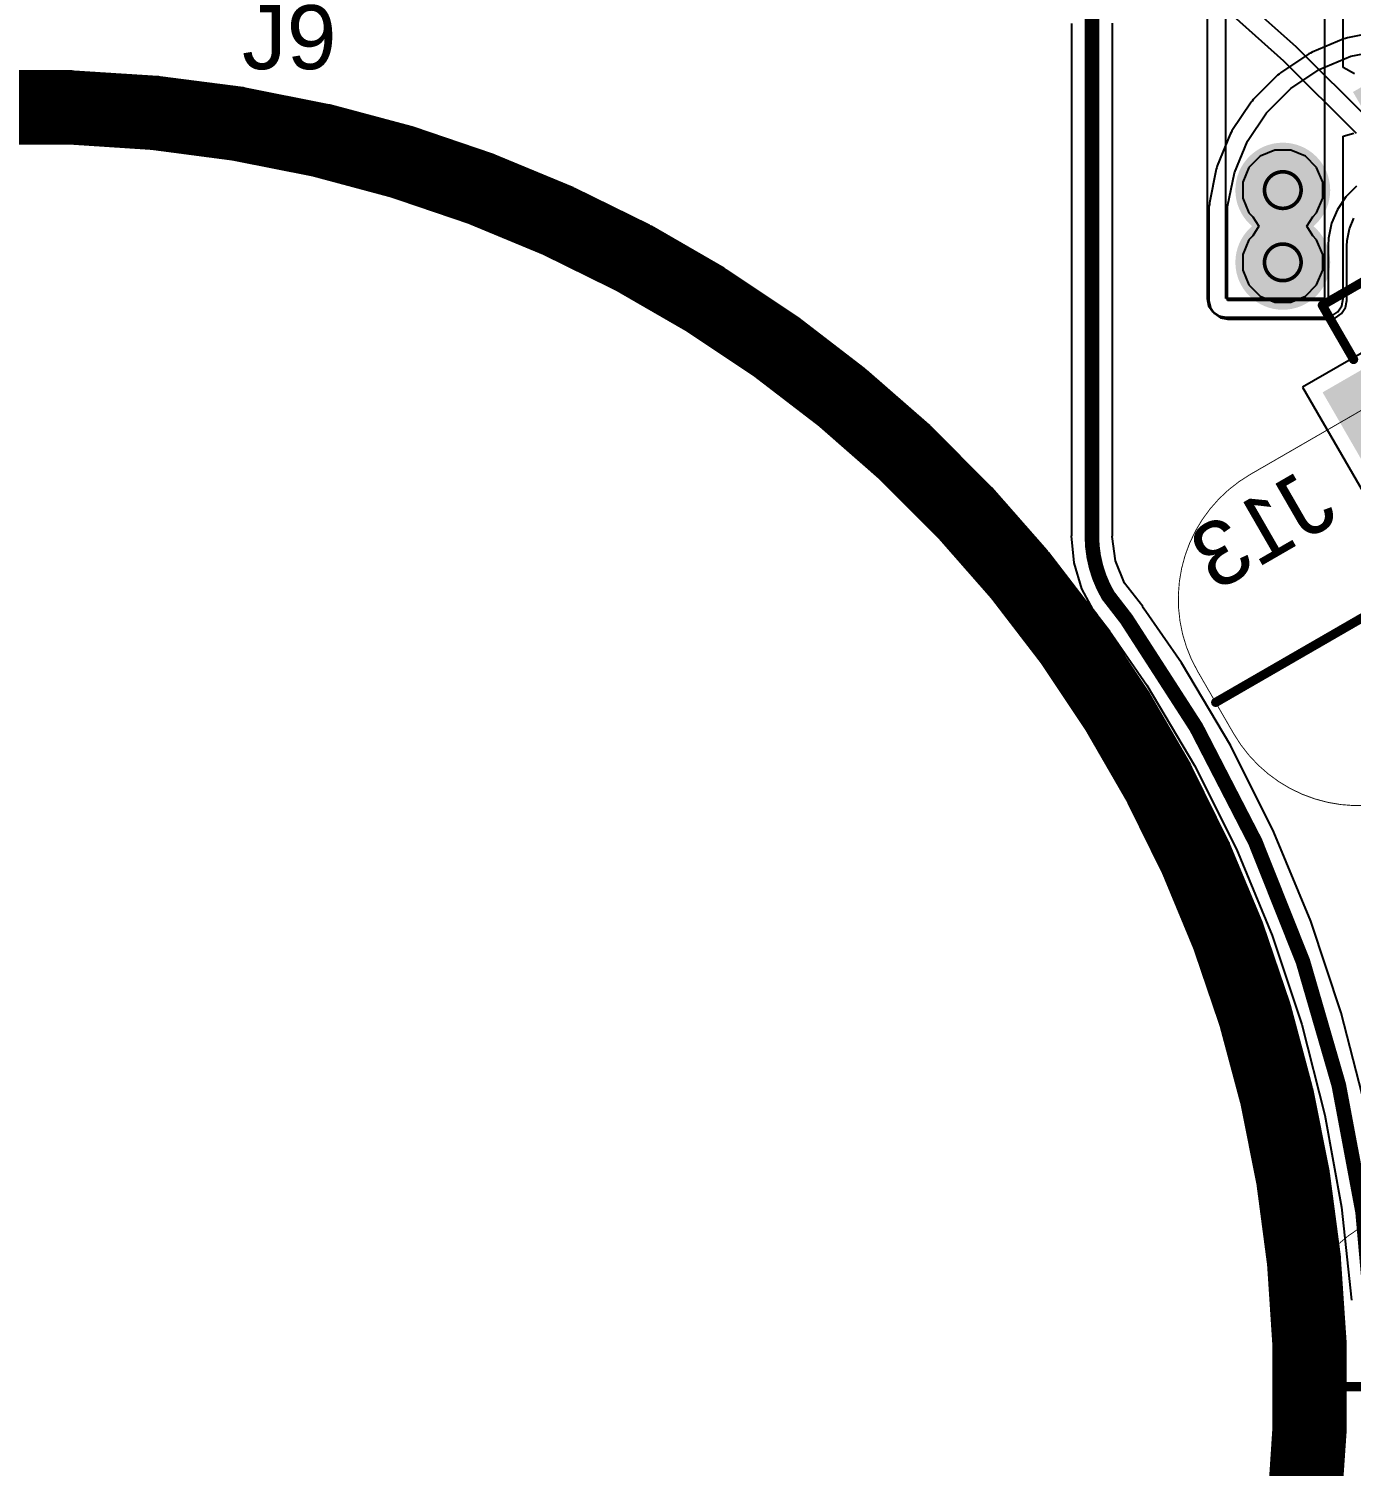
# Model space of a CAD drawing. Header units: inches. Extents: x -30 to 282, y -86 to 78.
# Drawn here: x 10.09 to 28.44, y -46.35 to -26.4 of the extents above; entities that cross this region are included whole.
import ezdxf

# ---------------------------------------------------------------- set-up
doc = ezdxf.new("R2010")
doc.units = ezdxf.units.IN
for name, color, linetype in [('Board Outline', 216, 'Continuous'), ('Bottom Layer', 5, 'Continuous'), ('Bottom Overlay', 54, 'Continuous'), ('Bottom Paste', 16, 'Continuous'), ('Bottom Solder', 6, 'Continuous'), ('Dimensions', 6, 'Continuous'), ('Drill Drawing', 1, 'Continuous'), ('GND 01', 76, 'Continuous'), ('GND 02', 16, 'Continuous'), ('Multi-Layer', 9, 'Continuous'), ('PWR', 156, 'Continuous'), ('SIG 01', 90, 'Continuous'), ('Top Layer', 1, 'Continuous'), ('Top Overlay', 2, 'Continuous'), ('Via Holes', 16, 'Continuous')]:
    doc.layers.add(name, color=color, linetype=linetype)
doc.styles.add('Arial', font='', dxfattribs={"height": 0.2})
doc.styles.get('Arial').set_extended_font_data('Arial')

# ---------------------------------------------------------------- blocks, each defined once
blk = doc.blocks.new('B6B_ZR_SM4_TF_LF__SN__B_30')
at = {"layer": 'Bottom Layer'}
for points in [[(-4.1, 3.275), (-3.4, 3.275), (-3.4, -0.725), (-4.1, -0.725)], [(-2.6, 3.275), (-1.9, 3.275), (-1.9, -0.725), (-2.6, -0.725)], [(-1.1, 3.275), (-0.4, 3.275), (-0.4, -0.725), (-1.1, -0.725)], [(0.4, 3.275), (1.1, 3.275), (1.1, -0.725), (0.4, -0.725)], [(1.9, 3.275), (2.6, 3.275), (2.6, -0.725), (1.9, -0.725)], [(3.4, 3.275), (4.1, 3.275), (4.1, -0.725), (3.4, -0.725)], [(-6.55, -0.125), (-5.05, -0.125), (-5.05, -2.425), (-6.55, -2.425)], [(5.05, -0.125), (6.55, -0.125), (6.55, -2.425), (5.05, -2.425)]]:
    blk.add_hatch(color=5, dxfattribs=at).paths.add_polyline_path(points)
at = {"layer": 'Bottom Overlay'}
blk.add_hatch(color=54, dxfattribs=at).paths.add_polyline_path([(-4.594, 1.71), (-4.594, 1.417), (-4.403, 1.417), (-4.403, 1.71)])
at = {"layer": 'Bottom Paste'}
for points in [[(-4.1, 3.275), (-3.4, 3.275), (-3.4, -0.725), (-4.1, -0.725)], [(-2.6, 3.275), (-1.9, 3.275), (-1.9, -0.725), (-2.6, -0.725)], [(-1.1, 3.275), (-0.4, 3.275), (-0.4, -0.725), (-1.1, -0.725)], [(0.4, 3.275), (1.1, 3.275), (1.1, -0.725), (0.4, -0.725)], [(1.9, 3.275), (2.6, 3.275), (2.6, -0.725), (1.9, -0.725)], [(3.4, 3.275), (4.1, 3.275), (4.1, -0.725), (3.4, -0.725)], [(-6.55, -0.125), (-5.05, -0.125), (-5.05, -2.425), (-6.55, -2.425)], [(5.05, -0.125), (6.55, -0.125), (6.55, -2.425), (5.05, -2.425)]]:
    blk.add_hatch(color=16, dxfattribs=at).paths.add_polyline_path(points)
at = {"layer": 'Bottom Solder'}
for points in [[(-4.151, 3.326), (-3.349, 3.326), (-3.349, -0.776), (-4.151, -0.776)], [(-2.651, 3.326), (-1.849, 3.326), (-1.849, -0.776), (-2.651, -0.776)], [(-1.151, 3.326), (-0.349, 3.326), (-0.349, -0.776), (-1.151, -0.776)], [(0.349, 3.326), (1.151, 3.326), (1.151, -0.776), (0.349, -0.776)], [(1.849, 3.326), (2.651, 3.326), (2.651, -0.776), (1.849, -0.776)], [(3.349, 3.326), (4.151, 3.326), (4.151, -0.776), (3.349, -0.776)], [(-6.601, -0.074), (-4.999, -0.074), (-4.999, -2.476), (-6.601, -2.476)], [(4.999, -0.074), (6.601, -0.074), (6.601, -2.476), (4.999, -2.476)]]:
    blk.add_hatch(color=6, dxfattribs=at).paths.add_polyline_path(points)
at = {"layer": 'Bottom Overlay', "const_width": 0.127}
for points in [[(-4.606, 1.849), (-4.606, 1.29)], [(-4.606, 1.849), (-4.327, 1.57)], [(-4.606, 1.29), (-4.327, 1.57)], [(-6, 0.975), (-6, 0.106)], [(-6, 0.975), (-4.331, 0.975)], [(-3.169, 0.975), (-2.831, 0.975)], [(-1.669, 0.975), (-1.331, 0.975)], [(-0.169, 0.975), (0.169, 0.975)], [(1.331, 0.975), (1.669, 0.975)], [(2.831, 0.975), (3.169, 0.975)], [(4.331, 0.975), (6, 0.975)], [(6, 0.975), (6, 0.106)], [(-6, -2.656), (-6, -2.725)], [(6, -2.656), (6, -2.725)], [(-6, -2.725), (6, -2.725)]]:
    blk.add_lwpolyline(points, dxfattribs=at)
at = {"layer": 'Bottom Overlay', "const_width": 0.0635}
for points in [[(-4.638, 1.849, 1), (-4.575, 1.849, 1)], [(-4.638, 1.849, 1), (-4.575, 1.849, 1)], [(-4.359, 1.57, 1), (-4.295, 1.57, 1)], [(-4.359, 1.57, 1), (-4.295, 1.57, 1)], [(-4.638, 1.29, 1), (-4.575, 1.29, 1)], [(-4.638, 1.29, 1), (-4.575, 1.29, 1)], [(-6.032, 0.975, 1), (-5.968, 0.975, 1)], [(-6.032, 0.975, 1), (-5.968, 0.975, 1)], [(-4.363, 0.975, 1), (-4.299, 0.975, 1)], [(-3.201, 0.975, 1), (-3.137, 0.975, 1)], [(-2.863, 0.975, 1), (-2.799, 0.975, 1)], [(-1.701, 0.975, 1), (-1.637, 0.975, 1)], [(-1.363, 0.975, 1), (-1.299, 0.975, 1)], [(-0.201, 0.975, 1), (-0.137, 0.975, 1)], [(0.137, 0.975, 1), (0.201, 0.975, 1)], [(1.299, 0.975, 1), (1.363, 0.975, 1)], [(1.637, 0.975, 1), (1.701, 0.975, 1)], [(2.799, 0.975, 1), (2.863, 0.975, 1)], [(3.137, 0.975, 1), (3.201, 0.975, 1)], [(4.299, 0.975, 1), (4.363, 0.975, 1)], [(5.968, 0.975, 1), (6.032, 0.975, 1)], [(5.968, 0.975, 1), (6.032, 0.975, 1)], [(-6.032, 0.106, 1), (-5.968, 0.106, 1)], [(5.968, 0.106, 1), (6.032, 0.106, 1)], [(-6.032, -2.656, 1), (-5.968, -2.656, 1)], [(5.968, -2.656, 1), (6.032, -2.656, 1)], [(-6.032, -2.725, 1), (-5.968, -2.725, 1)], [(-6.032, -2.725, 1), (-5.968, -2.725, 1)], [(5.968, -2.725, 1), (6.032, -2.725, 1)], [(5.968, -2.725, 1), (6.032, -2.725, 1)]]:
    blk.add_lwpolyline(points, format="xyb", close=True, dxfattribs=at)

msp = doc.modelspace()

# ---------------------------------------------------------------- hatches: boundary and pattern name
at = {"layer": 'Bottom Layer'}
h = msp.add_hatch(color=5, dxfattribs=at)
edge = h.paths.add_edge_path()
edge.add_arc((27.487, -28.639), 0.3, 0, 360)
h = msp.add_hatch(color=5, dxfattribs=at)
edge = h.paths.add_edge_path()
edge.add_arc((27.487, -29.642), 0.3, 0, 360)
at = {"layer": 'GND 01'}
h = msp.add_hatch(color=76, dxfattribs=at)
edge = h.paths.add_edge_path()
edge.add_arc((27.487, -28.639), 0.658, 0, 360)
h = msp.add_hatch(color=76, dxfattribs=at)
edge = h.paths.add_edge_path()
edge.add_arc((27.487, -29.642), 0.658, 0, 360)
at = {"layer": 'GND 02'}
h = msp.add_hatch(color=16, dxfattribs=at)
edge = h.paths.add_edge_path()
edge.add_arc((27.487, -28.639), 0.658, 0, 360)
h = msp.add_hatch(color=16, dxfattribs=at)
edge = h.paths.add_edge_path()
edge.add_arc((27.487, -29.642), 0.658, 0, 360)
at = {"layer": 'PWR'}
h = msp.add_hatch(color=156, dxfattribs=at)
edge = h.paths.add_edge_path()
edge.add_arc((27.487, -28.639), 0.3, 0, 360)
h = msp.add_hatch(color=156, dxfattribs=at)
edge = h.paths.add_edge_path()
edge.add_arc((27.487, -29.642), 0.3, 0, 360)
at = {"layer": 'SIG 01'}
h = msp.add_hatch(color=90, dxfattribs=at)
edge = h.paths.add_edge_path()
edge.add_arc((27.487, -28.639), 0.3, 0, 360)
h = msp.add_hatch(color=90, dxfattribs=at)
edge = h.paths.add_edge_path()
edge.add_arc((27.487, -29.642), 0.3, 0, 360)
at = {"layer": 'Top Layer'}
h = msp.add_hatch(color=1, dxfattribs=at)
edge = h.paths.add_edge_path()
edge.add_arc((27.487, -28.639), 0.3, 0, 360)
h = msp.add_hatch(color=1, dxfattribs=at)
edge = h.paths.add_edge_path()
edge.add_arc((27.487, -29.642), 0.3, 0, 360)
at = {"layer": 'Via Holes'}
h = msp.add_hatch(color=7, dxfattribs=at)
edge = h.paths.add_edge_path()
edge.add_arc((27.487, -28.639), 0.15, 0, 360)
h = msp.add_hatch(color=7, dxfattribs=at)
edge = h.paths.add_edge_path()
edge.add_arc((27.487, -29.642), 0.15, 0, 360)

# ---------------------------------------------------------------- linework, layer by layer
at = {"layer": 'Board Outline', "const_width": 0.254}
msp.add_lwpolyline([(37.495, -16.446, -2.502525), (-17.293, -16.446)], format="xyb", dxfattribs=at)
at = {"layer": 'Board Outline'}
for points, const_width in [([(27.86, -45.25, 1), (-7.659, -45.25, 1)], 0.254), ([(27.797, -45.25, 1), (27.924, -45.25, 1)], 0.127)]:
    msp.add_lwpolyline(points, format="xyb", close=True, dxfattribs=dict(at, const_width=const_width))
at = {"layer": 'Bottom Layer'}
for p, q in [((26.438, -23.686), (26.438, -30.146)), ((26.697, -30.146), (26.697, -23.686)), ((28.068, -25.011), (28.068, -30.146)), ((28.327, -26.939), (28.327, -25.164)), ((28.48, -27.027), (28.327, -26.939)), ((10.682, -27.241), (9.52, -27.241)), ((10.69, -27.243), (10.682, -27.241)), ((10.699, -27.242), (10.69, -27.243)), ((11.859, -27.318), (10.699, -27.242)), ((11.867, -27.32), (11.859, -27.318)), ((11.875, -27.319), (11.867, -27.32)), ((13.028, -27.471), (11.875, -27.319)), ((13.036, -27.474), (13.028, -27.471)), ((13.044, -27.474), (13.036, -27.474)), ((14.184, -27.7), (13.044, -27.474)), ((14.192, -27.704), (14.184, -27.7)), ((14.201, -27.704), (14.192, -27.704)), ((15.323, -28.005), (14.201, -27.704)), ((28.327, -27.89), (28.475, -27.85)), ((28.327, -30.146), (28.327, -27.89)), ((15.331, -28.009), (15.323, -28.005)), ((15.339, -28.01), (15.331, -28.009)), ((16.44, -28.384), (15.339, -28.01)), ((16.447, -28.388), (16.44, -28.384)), ((16.456, -28.39), (16.447, -28.388)), ((17.529, -28.834), (16.456, -28.39)), ((17.537, -28.839), (17.529, -28.834)), ((17.545, -28.841), (17.537, -28.839)), ((18.587, -29.355), (17.545, -28.841)), ((18.594, -29.36), (18.587, -29.355)), ((18.602, -29.363), (18.594, -29.36)), ((19.609, -29.944), (18.602, -29.363)), ((19.615, -29.95), (19.609, -29.944)), ((19.623, -29.953), (19.615, -29.95)), ((20.589, -30.599), (19.623, -29.953)), ((26.438, -30.146), (26.458, -30.245)), ((26.458, -30.245), (26.514, -30.329)), ((28.068, -30.146), (26.697, -30.146)), ((28.252, -30.329), (28.308, -30.245)), ((28.308, -30.245), (28.327, -30.146)), ((26.514, -30.329), (26.598, -30.385)), ((26.598, -30.385), (26.697, -30.405)), ((26.697, -30.405), (28.068, -30.405)), ((29.501, -30.369), (27.762, -31.373)), ((28.068, -30.405), (28.168, -30.385)), ((28.168, -30.385), (28.252, -30.329)), ((20.595, -30.605), (20.589, -30.599)), ((20.603, -30.609), (20.595, -30.605)), ((21.525, -31.316), (20.603, -30.609)), ((21.531, -31.323), (21.525, -31.316)), ((21.538, -31.327), (21.531, -31.323)), ((22.412, -32.093), (21.538, -31.327)), ((27.762, -31.373), (29.166, -33.805)), ((22.417, -32.1), (22.412, -32.093)), ((22.424, -32.105), (22.417, -32.1)), ((23.246, -32.927), (22.424, -32.105)), ((23.251, -32.934), (23.246, -32.927)), ((23.258, -32.939), (23.251, -32.934)), ((24.024, -33.813), (23.258, -32.939)), ((24.028, -33.82), (24.024, -33.813)), ((24.035, -33.826), (24.028, -33.82)), ((24.742, -34.748), (24.035, -33.826)), ((24.746, -34.756), (24.742, -34.748)), ((24.752, -34.762), (24.746, -34.756)), ((25.398, -35.728), (24.752, -34.762)), ((25.401, -35.736), (25.398, -35.728)), ((25.407, -35.742), (25.401, -35.736)), ((25.988, -36.749), (25.407, -35.742)), ((25.99, -36.757), (25.988, -36.749)), ((25.996, -36.764), (25.99, -36.757)), ((26.51, -37.806), (25.996, -36.764)), ((26.512, -37.814), (26.51, -37.806)), ((26.517, -37.821), (26.512, -37.814)), ((26.961, -38.895), (26.517, -37.821)), ((26.963, -38.904), (26.961, -38.895)), ((26.967, -38.911), (26.963, -38.904)), ((27.341, -40.011), (26.967, -38.911)), ((27.342, -40.02), (27.341, -40.011)), ((27.346, -40.028), (27.342, -40.02)), ((27.647, -41.15), (27.346, -40.028)), ((27.647, -41.159), (27.647, -41.15)), ((27.65, -41.167), (27.647, -41.159)), ((27.877, -42.307), (27.65, -41.167)), ((27.877, -42.315), (27.877, -42.307)), ((27.88, -42.323), (27.877, -42.315)), ((28.032, -43.475), (27.88, -42.323)), ((28.031, -43.484), (28.032, -43.475)), ((28.033, -43.492), (28.031, -43.484)), ((28.109, -44.652), (28.033, -43.492)), ((28.108, -44.661), (28.109, -44.652)), ((28.11, -44.669), (28.108, -44.661)), ((28.11, -45.831), (28.11, -44.669)), ((28.033, -47.008), (28.109, -45.848)), ((28.108, -45.839), (28.11, -45.831)), ((28.109, -45.848), (28.108, -45.839))]:
    msp.add_line(p, q, dxfattribs=at)
at = {"layer": 'Dimensions'}
for points, const_width in [([(27.037, -32.585), (40.894, -24.585)], 0.0127), ([(26.555, -35.75), (43.876, -25.75)], 0.127), ([(26.305, -35.317), (26.805, -36.183)], 0.0127), ([(27.601, -45.75), (27.601, -44.75)], 0.0127), ([(27.601, -45.248), (47.601, -45.248)], 0.127)]:
    msp.add_lwpolyline(points, dxfattribs=dict(at, const_width=const_width))
at = {"layer": 'Dimensions', "const_width": 0.0127}
for points in [[(26.305, -35.317, -0.414214), (27.037, -32.585)], [(29.537, -36.915, -0.414214), (26.805, -36.183)], [(27.601, -44.75, -0.414214), (29.601, -42.75)], [(29.601, -47.75, -0.414214), (27.601, -45.75)]]:
    msp.add_lwpolyline(points, format="xyb", dxfattribs=at)
at = {"layer": 'Dimensions'}
for points, const_width in [([(27.034, -32.585, 1), (27.041, -32.585, 1)], 0.00635), ([(27.034, -32.585, 1), (27.041, -32.585, 1)], 0.00635), ([(26.302, -35.317, 1), (26.309, -35.317, 1)], 0.00635), ([(26.302, -35.317, 1), (26.309, -35.317, 1)], 0.00635), ([(26.524, -35.75, 1), (26.587, -35.75, 1)], 0.0635), ([(26.802, -36.183, 1), (26.809, -36.183, 1)], 0.00635), ([(26.802, -36.183, 1), (26.809, -36.183, 1)], 0.00635), ([(27.598, -44.75, 1), (27.604, -44.75, 1)], 0.00635), ([(27.598, -44.75, 1), (27.604, -44.75, 1)], 0.00635), ([(27.569, -45.248, 1), (27.633, -45.248, 1)], 0.0635), ([(27.598, -45.75, 1), (27.604, -45.75, 1)], 0.00635), ([(27.598, -45.75, 1), (27.604, -45.75, 1)], 0.00635)]:
    msp.add_lwpolyline(points, format="xyb", close=True, dxfattribs=dict(at, const_width=const_width))
at = {"layer": 'Drill Drawing'}
for points, const_width in [([(27.741, -28.639, 1), (27.233, -28.639, 1)], 0.0508), ([(27.221, -28.639, 1), (27.246, -28.639, 1)], 0.0254), ([(27.729, -28.639, 1), (27.754, -28.639, 1)], 0.0254), ([(27.741, -29.642, 1), (27.233, -29.642, 1)], 0.0508), ([(27.221, -29.642, 1), (27.246, -29.642, 1)], 0.0254), ([(27.729, -29.642, 1), (27.754, -29.642, 1)], 0.0254)]:
    msp.add_lwpolyline(points, format="xyb", close=True, dxfattribs=dict(at, const_width=const_width))
at = {"layer": 'GND 01'}
for p, q in [((10.682, -26.99), (9.52, -26.99)), ((10.699, -26.991), (10.682, -26.99)), ((10.715, -26.991), (10.699, -26.991)), ((11.875, -27.067), (10.715, -26.991)), ((11.892, -27.069), (11.875, -27.067)), ((11.908, -27.07), (11.892, -27.069)), ((13.06, -27.222), (11.908, -27.07)), ((13.077, -27.225), (13.06, -27.222)), ((13.093, -27.227), (13.077, -27.225)), ((14.233, -27.454), (13.093, -27.227)), ((14.249, -27.459), (14.233, -27.454)), ((14.266, -27.461), (14.249, -27.459)), ((15.388, -27.762), (14.266, -27.461)), ((15.404, -27.768), (15.388, -27.762)), ((15.42, -27.772), (15.404, -27.768)), ((16.521, -28.145), (15.42, -27.772)), ((16.536, -28.152), (16.521, -28.145)), ((16.552, -28.157), (16.536, -28.152)), ((17.626, -28.602), (16.552, -28.157)), ((17.64, -28.61), (17.626, -28.602)), ((17.656, -28.616), (17.64, -28.61)), ((18.698, -29.13), (17.656, -28.616)), ((18.713, -29.139), (18.698, -29.13)), ((18.728, -29.145), (18.713, -29.139)), ((19.734, -29.727), (18.728, -29.145)), ((19.748, -29.736), (19.734, -29.727)), ((19.763, -29.744), (19.748, -29.736)), ((20.729, -30.39), (19.763, -29.744)), ((20.742, -30.4), (20.729, -30.39)), ((20.756, -30.409), (20.742, -30.4)), ((21.678, -31.117), (20.756, -30.409)), ((21.69, -31.128), (21.678, -31.117)), ((21.704, -31.138), (21.69, -31.128)), ((22.578, -31.904), (21.704, -31.138)), ((22.589, -31.916), (22.578, -31.904)), ((22.602, -31.927), (22.589, -31.916)), ((23.424, -32.749), (22.602, -31.927)), ((23.435, -32.762), (23.424, -32.749)), ((23.447, -32.773), (23.435, -32.762)), ((24.213, -33.647), (23.447, -32.773)), ((24.223, -33.661), (24.213, -33.647)), ((24.234, -33.673), (24.223, -33.661)), ((24.942, -34.595), (24.234, -33.673)), ((24.95, -34.609), (24.942, -34.595)), ((24.961, -34.622), (24.95, -34.609)), ((25.607, -35.588), (24.961, -34.622)), ((25.615, -35.603), (25.607, -35.588)), ((25.624, -35.617), (25.615, -35.603)), ((26.205, -36.623), (25.624, -35.617)), ((26.212, -36.638), (26.205, -36.623)), ((26.221, -36.652), (26.212, -36.638)), ((26.735, -37.695), (26.221, -36.652)), ((26.741, -37.71), (26.735, -37.695)), ((26.749, -37.725), (26.741, -37.71)), ((27.194, -38.799), (26.749, -37.725)), ((27.199, -38.815), (27.194, -38.799)), ((27.206, -38.83), (27.199, -38.815)), ((27.579, -39.931), (27.206, -38.83)), ((27.583, -39.947), (27.579, -39.931)), ((27.589, -39.963), (27.583, -39.947)), ((27.89, -41.085), (27.589, -39.963)), ((27.892, -41.102), (27.89, -41.085)), ((27.897, -41.118), (27.892, -41.102)), ((28.124, -42.257), (27.897, -41.118)), ((28.125, -42.274), (28.124, -42.257)), ((28.129, -42.29), (28.125, -42.274)), ((28.281, -43.443), (28.129, -42.29)), ((28.282, -43.459), (28.281, -43.443)), ((28.284, -43.476), (28.282, -43.459)), ((28.36, -44.636), (28.284, -43.476)), ((28.36, -44.652), (28.36, -44.636)), ((28.361, -44.669), (28.36, -44.652)), ((28.361, -45.25), (28.361, -44.669)), ((28.361, -45.831), (28.361, -45.25)), ((28.284, -47.024), (28.36, -45.864)), ((28.36, -45.848), (28.361, -45.831)), ((28.36, -45.864), (28.36, -45.848))]:
    msp.add_line(p, q, dxfattribs=at)
at = {"layer": 'GND 01', "const_width": 1.016}
for points in [[(9.52, -27.5), (10.682, -27.5)], [(10.682, -27.5), (11.842, -27.576)], [(11.842, -27.576), (12.994, -27.728)], [(12.994, -27.728), (14.134, -27.954)], [(14.134, -27.954), (15.256, -28.255)], [(15.256, -28.255), (16.357, -28.629)], [(16.357, -28.629), (17.43, -29.074)], [(17.43, -29.074), (18.473, -29.588)], [(18.473, -29.588), (19.479, -30.169)], [(19.479, -30.169), (20.445, -30.814)], [(20.445, -30.814), (21.367, -31.522)], [(21.367, -31.522), (22.241, -32.288)], [(22.241, -32.288), (23.063, -33.11)], [(23.063, -33.11), (23.829, -33.983)], [(23.829, -33.983), (24.537, -34.905)], [(24.537, -34.905), (25.182, -35.872)], [(25.182, -35.872), (25.763, -36.878)], [(25.763, -36.878), (26.277, -37.921)], [(26.277, -37.921), (26.722, -38.994)], [(26.722, -38.994), (27.096, -40.095)], [(27.096, -40.095), (27.396, -41.217)], [(27.396, -41.217), (27.623, -42.357)], [(27.623, -42.357), (27.775, -43.509)], [(27.775, -43.509), (27.851, -44.669)], [(27.851, -45.25), (27.851, -44.669)], [(27.851, -45.831), (27.851, -45.25)], [(27.775, -46.991), (27.851, -45.831)]]:
    msp.add_lwpolyline(points, dxfattribs=at)
at = {"layer": 'GND 01', "const_width": 0.508}
for points in [[(10.428, -27.5, 1), (10.936, -27.5, 1)], [(10.428, -27.5, 1), (10.936, -27.5, 1)], [(11.588, -27.576, 1), (12.096, -27.576, 1)], [(11.588, -27.576, 1), (12.096, -27.576, 1)], [(12.74, -27.728, 1), (13.248, -27.728, 1)], [(12.74, -27.728, 1), (13.248, -27.728, 1)], [(13.88, -27.954, 1), (14.388, -27.954, 1)], [(13.88, -27.954, 1), (14.388, -27.954, 1)], [(15.002, -28.255, 1), (15.51, -28.255, 1)], [(15.002, -28.255, 1), (15.51, -28.255, 1)], [(16.103, -28.629, 1), (16.611, -28.629, 1)], [(16.103, -28.629, 1), (16.611, -28.629, 1)], [(17.176, -29.074, 1), (17.684, -29.074, 1)], [(17.176, -29.074, 1), (17.684, -29.074, 1)], [(18.219, -29.588, 1), (18.727, -29.588, 1)], [(18.219, -29.588, 1), (18.727, -29.588, 1)], [(19.225, -30.169, 1), (19.733, -30.169, 1)], [(19.225, -30.169, 1), (19.733, -30.169, 1)], [(20.191, -30.814, 1), (20.699, -30.814, 1)], [(20.191, -30.814, 1), (20.699, -30.814, 1)], [(21.113, -31.522, 1), (21.621, -31.522, 1)], [(21.113, -31.522, 1), (21.621, -31.522, 1)], [(21.987, -32.288, 1), (22.495, -32.288, 1)], [(21.987, -32.288, 1), (22.495, -32.288, 1)], [(22.809, -33.11, 1), (23.317, -33.11, 1)], [(22.809, -33.11, 1), (23.317, -33.11, 1)], [(23.575, -33.983, 1), (24.083, -33.983, 1)], [(23.575, -33.983, 1), (24.083, -33.983, 1)], [(24.283, -34.905, 1), (24.791, -34.905, 1)], [(24.283, -34.905, 1), (24.791, -34.905, 1)], [(24.928, -35.872, 1), (25.436, -35.872, 1)], [(24.928, -35.872, 1), (25.436, -35.872, 1)], [(25.509, -36.878, 1), (26.017, -36.878, 1)], [(25.509, -36.878, 1), (26.017, -36.878, 1)], [(26.023, -37.921, 1), (26.531, -37.921, 1)], [(26.023, -37.921, 1), (26.531, -37.921, 1)], [(26.468, -38.994, 1), (26.976, -38.994, 1)], [(26.468, -38.994, 1), (26.976, -38.994, 1)], [(26.842, -40.095, 1), (27.35, -40.095, 1)], [(26.842, -40.095, 1), (27.35, -40.095, 1)], [(27.142, -41.217, 1), (27.65, -41.217, 1)], [(27.142, -41.217, 1), (27.65, -41.217, 1)], [(27.369, -42.357, 1), (27.877, -42.357, 1)], [(27.369, -42.357, 1), (27.877, -42.357, 1)], [(27.521, -43.509, 1), (28.029, -43.509, 1)], [(27.521, -43.509, 1), (28.029, -43.509, 1)], [(27.597, -44.669, 1), (28.105, -44.669, 1)], [(27.597, -44.669, 1), (28.105, -44.669, 1)], [(27.597, -45.25, 1), (28.105, -45.25, 1)], [(27.597, -45.25, 1), (28.105, -45.25, 1)], [(27.597, -45.831, 1), (28.105, -45.831, 1)], [(27.597, -45.831, 1), (28.105, -45.831, 1)]]:
    msp.add_lwpolyline(points, format="xyb", close=True, dxfattribs=at)
at = {"layer": 'GND 02'}
for p, q in [((10.682, -26.99), (9.52, -26.99)), ((10.699, -26.991), (10.682, -26.99)), ((10.715, -26.991), (10.699, -26.991)), ((11.875, -27.067), (10.715, -26.991)), ((11.892, -27.069), (11.875, -27.067)), ((11.908, -27.07), (11.892, -27.069)), ((13.06, -27.222), (11.908, -27.07)), ((13.077, -27.225), (13.06, -27.222)), ((13.093, -27.227), (13.077, -27.225)), ((14.233, -27.454), (13.093, -27.227)), ((14.249, -27.459), (14.233, -27.454)), ((14.266, -27.461), (14.249, -27.459)), ((15.388, -27.762), (14.266, -27.461)), ((15.404, -27.768), (15.388, -27.762)), ((15.42, -27.772), (15.404, -27.768)), ((16.521, -28.145), (15.42, -27.772)), ((16.536, -28.152), (16.521, -28.145)), ((16.552, -28.157), (16.536, -28.152)), ((17.626, -28.602), (16.552, -28.157)), ((17.64, -28.61), (17.626, -28.602)), ((17.656, -28.616), (17.64, -28.61)), ((18.698, -29.13), (17.656, -28.616)), ((18.713, -29.139), (18.698, -29.13)), ((18.728, -29.145), (18.713, -29.139)), ((19.734, -29.727), (18.728, -29.145)), ((19.748, -29.736), (19.734, -29.727)), ((19.763, -29.744), (19.748, -29.736)), ((20.729, -30.39), (19.763, -29.744)), ((20.742, -30.4), (20.729, -30.39)), ((20.756, -30.409), (20.742, -30.4)), ((21.678, -31.117), (20.756, -30.409)), ((21.69, -31.128), (21.678, -31.117)), ((21.704, -31.138), (21.69, -31.128)), ((22.578, -31.904), (21.704, -31.138)), ((22.589, -31.916), (22.578, -31.904)), ((22.602, -31.927), (22.589, -31.916)), ((23.424, -32.749), (22.602, -31.927)), ((23.435, -32.762), (23.424, -32.749)), ((23.447, -32.773), (23.435, -32.762)), ((24.213, -33.647), (23.447, -32.773)), ((24.223, -33.661), (24.213, -33.647)), ((24.234, -33.673), (24.223, -33.661)), ((24.942, -34.595), (24.234, -33.673)), ((24.95, -34.609), (24.942, -34.595)), ((24.961, -34.622), (24.95, -34.609)), ((25.607, -35.588), (24.961, -34.622)), ((25.615, -35.603), (25.607, -35.588)), ((25.624, -35.617), (25.615, -35.603)), ((26.205, -36.623), (25.624, -35.617)), ((26.212, -36.638), (26.205, -36.623)), ((26.221, -36.652), (26.212, -36.638)), ((26.735, -37.695), (26.221, -36.652)), ((26.741, -37.71), (26.735, -37.695)), ((26.749, -37.725), (26.741, -37.71)), ((27.194, -38.799), (26.749, -37.725)), ((27.199, -38.815), (27.194, -38.799)), ((27.206, -38.83), (27.199, -38.815)), ((27.579, -39.931), (27.206, -38.83)), ((27.583, -39.947), (27.579, -39.931)), ((27.589, -39.963), (27.583, -39.947)), ((27.89, -41.085), (27.589, -39.963)), ((27.892, -41.102), (27.89, -41.085)), ((27.897, -41.118), (27.892, -41.102)), ((28.124, -42.257), (27.897, -41.118)), ((28.125, -42.274), (28.124, -42.257)), ((28.129, -42.29), (28.125, -42.274)), ((28.281, -43.443), (28.129, -42.29)), ((28.282, -43.459), (28.281, -43.443)), ((28.284, -43.476), (28.282, -43.459)), ((28.36, -44.636), (28.284, -43.476)), ((28.36, -44.652), (28.36, -44.636)), ((28.361, -44.669), (28.36, -44.652)), ((28.361, -45.25), (28.361, -44.669)), ((28.361, -45.831), (28.361, -45.25)), ((28.284, -47.024), (28.36, -45.864)), ((28.36, -45.848), (28.361, -45.831)), ((28.36, -45.864), (28.36, -45.848))]:
    msp.add_line(p, q, dxfattribs=at)
at = {"layer": 'GND 02', "const_width": 1.016}
for points in [[(9.52, -27.5), (10.682, -27.5)], [(10.682, -27.5), (11.842, -27.576)], [(11.842, -27.576), (12.994, -27.728)], [(12.994, -27.728), (14.134, -27.954)], [(14.134, -27.954), (15.256, -28.255)], [(15.256, -28.255), (16.357, -28.629)], [(16.357, -28.629), (17.43, -29.074)], [(17.43, -29.074), (18.473, -29.588)], [(18.473, -29.588), (19.479, -30.169)], [(19.479, -30.169), (20.445, -30.814)], [(20.445, -30.814), (21.367, -31.522)], [(21.367, -31.522), (22.241, -32.288)], [(22.241, -32.288), (23.063, -33.11)], [(23.063, -33.11), (23.829, -33.983)], [(23.829, -33.983), (24.537, -34.905)], [(24.537, -34.905), (25.182, -35.872)], [(25.182, -35.872), (25.763, -36.878)], [(25.763, -36.878), (26.277, -37.921)], [(26.277, -37.921), (26.722, -38.994)], [(26.722, -38.994), (27.096, -40.095)], [(27.096, -40.095), (27.396, -41.217)], [(27.396, -41.217), (27.623, -42.357)], [(27.623, -42.357), (27.775, -43.509)], [(27.775, -43.509), (27.851, -44.669)], [(27.851, -45.25), (27.851, -44.669)], [(27.851, -45.831), (27.851, -45.25)], [(27.775, -46.991), (27.851, -45.831)]]:
    msp.add_lwpolyline(points, dxfattribs=at)
at = {"layer": 'GND 02', "const_width": 0.508}
for points in [[(10.428, -27.5, 1), (10.936, -27.5, 1)], [(10.428, -27.5, 1), (10.936, -27.5, 1)], [(11.588, -27.576, 1), (12.096, -27.576, 1)], [(11.588, -27.576, 1), (12.096, -27.576, 1)], [(12.74, -27.728, 1), (13.248, -27.728, 1)], [(12.74, -27.728, 1), (13.248, -27.728, 1)], [(13.88, -27.954, 1), (14.388, -27.954, 1)], [(13.88, -27.954, 1), (14.388, -27.954, 1)], [(15.002, -28.255, 1), (15.51, -28.255, 1)], [(15.002, -28.255, 1), (15.51, -28.255, 1)], [(16.103, -28.629, 1), (16.611, -28.629, 1)], [(16.103, -28.629, 1), (16.611, -28.629, 1)], [(17.176, -29.074, 1), (17.684, -29.074, 1)], [(17.176, -29.074, 1), (17.684, -29.074, 1)], [(18.219, -29.588, 1), (18.727, -29.588, 1)], [(18.219, -29.588, 1), (18.727, -29.588, 1)], [(19.225, -30.169, 1), (19.733, -30.169, 1)], [(19.225, -30.169, 1), (19.733, -30.169, 1)], [(20.191, -30.814, 1), (20.699, -30.814, 1)], [(20.191, -30.814, 1), (20.699, -30.814, 1)], [(21.113, -31.522, 1), (21.621, -31.522, 1)], [(21.113, -31.522, 1), (21.621, -31.522, 1)], [(21.987, -32.288, 1), (22.495, -32.288, 1)], [(21.987, -32.288, 1), (22.495, -32.288, 1)], [(22.809, -33.11, 1), (23.317, -33.11, 1)], [(22.809, -33.11, 1), (23.317, -33.11, 1)], [(23.575, -33.983, 1), (24.083, -33.983, 1)], [(23.575, -33.983, 1), (24.083, -33.983, 1)], [(24.283, -34.905, 1), (24.791, -34.905, 1)], [(24.283, -34.905, 1), (24.791, -34.905, 1)], [(24.928, -35.872, 1), (25.436, -35.872, 1)], [(24.928, -35.872, 1), (25.436, -35.872, 1)], [(25.509, -36.878, 1), (26.017, -36.878, 1)], [(25.509, -36.878, 1), (26.017, -36.878, 1)], [(26.023, -37.921, 1), (26.531, -37.921, 1)], [(26.023, -37.921, 1), (26.531, -37.921, 1)], [(26.468, -38.994, 1), (26.976, -38.994, 1)], [(26.468, -38.994, 1), (26.976, -38.994, 1)], [(26.842, -40.095, 1), (27.35, -40.095, 1)], [(26.842, -40.095, 1), (27.35, -40.095, 1)], [(27.142, -41.217, 1), (27.65, -41.217, 1)], [(27.142, -41.217, 1), (27.65, -41.217, 1)], [(27.369, -42.357, 1), (27.877, -42.357, 1)], [(27.369, -42.357, 1), (27.877, -42.357, 1)], [(27.521, -43.509, 1), (28.029, -43.509, 1)], [(27.521, -43.509, 1), (28.029, -43.509, 1)], [(27.597, -44.669, 1), (28.105, -44.669, 1)], [(27.597, -44.669, 1), (28.105, -44.669, 1)], [(27.597, -45.25, 1), (28.105, -45.25, 1)], [(27.597, -45.25, 1), (28.105, -45.25, 1)], [(27.597, -45.831, 1), (28.105, -45.831, 1)], [(27.597, -45.831, 1), (28.105, -45.831, 1)]]:
    msp.add_lwpolyline(points, format="xyb", close=True, dxfattribs=at)
at = {"layer": 'Multi-Layer'}
for p, q in [((10.101, -27.5), (9.52, -27.5)), ((10.682, -27.5), (10.101, -27.5)), ((11.842, -27.576), (10.682, -27.5)), ((12.994, -27.728), (11.842, -27.576)), ((14.134, -27.954), (12.994, -27.728)), ((15.256, -28.255), (14.134, -27.954)), ((16.357, -28.629), (15.256, -28.255)), ((17.43, -29.074), (16.357, -28.629)), ((18.473, -29.588), (17.43, -29.074)), ((19.479, -30.169), (18.473, -29.588)), ((20.445, -30.814), (19.479, -30.169)), ((21.367, -31.522), (20.445, -30.814)), ((22.241, -32.288), (21.367, -31.522)), ((23.063, -33.11), (22.241, -32.288)), ((23.829, -33.983), (23.063, -33.11)), ((24.537, -34.905), (23.829, -33.983)), ((25.182, -35.872), (24.537, -34.905)), ((25.763, -36.878), (25.182, -35.872)), ((26.277, -37.921), (25.763, -36.878)), ((26.722, -38.994), (26.277, -37.921)), ((27.096, -40.095), (26.722, -38.994)), ((27.396, -41.217), (27.096, -40.095)), ((27.623, -42.357), (27.396, -41.217)), ((27.775, -43.509), (27.623, -42.357)), ((27.851, -44.669), (27.775, -43.509)), ((27.851, -45.25), (27.851, -44.669)), ((27.851, -45.831), (27.851, -45.25)), ((27.775, -46.991), (27.851, -45.831))]:
    msp.add_line(p, q, dxfattribs=at)
at = {"layer": 'PWR'}
for p, q in [((27.672, -26.65), (26.612, -25.702)), ((26.439, -25.896), (27.499, -26.843)), ((27.676, -26.656), (27.672, -26.65)), ((27.683, -26.66), (27.676, -26.656)), ((28.688, -27.665), (27.683, -26.66)), ((27.499, -26.843), (28.505, -27.848)), ((10.682, -27.241), (9.52, -27.241)), ((10.69, -27.243), (10.682, -27.241)), ((10.699, -27.242), (10.69, -27.243)), ((11.859, -27.318), (10.699, -27.242)), ((11.867, -27.32), (11.859, -27.318)), ((11.875, -27.319), (11.867, -27.32)), ((13.028, -27.471), (11.875, -27.319)), ((13.036, -27.474), (13.028, -27.471)), ((13.044, -27.474), (13.036, -27.474)), ((14.184, -27.7), (13.044, -27.474)), ((14.192, -27.704), (14.184, -27.7)), ((14.201, -27.704), (14.192, -27.704)), ((15.323, -28.005), (14.201, -27.704)), ((15.331, -28.009), (15.323, -28.005)), ((15.339, -28.01), (15.331, -28.009)), ((16.44, -28.384), (15.339, -28.01)), ((16.447, -28.388), (16.44, -28.384)), ((16.456, -28.39), (16.447, -28.388)), ((17.529, -28.834), (16.456, -28.39)), ((17.537, -28.839), (17.529, -28.834)), ((17.545, -28.841), (17.537, -28.839)), ((18.587, -29.355), (17.545, -28.841)), ((18.594, -29.36), (18.587, -29.355)), ((18.602, -29.363), (18.594, -29.36)), ((19.609, -29.944), (18.602, -29.363)), ((19.615, -29.95), (19.609, -29.944)), ((19.623, -29.953), (19.615, -29.95)), ((20.589, -30.599), (19.623, -29.953)), ((20.595, -30.605), (20.589, -30.599)), ((20.603, -30.609), (20.595, -30.605)), ((21.525, -31.316), (20.603, -30.609)), ((21.531, -31.323), (21.525, -31.316)), ((21.538, -31.327), (21.531, -31.323)), ((22.412, -32.093), (21.538, -31.327)), ((22.417, -32.1), (22.412, -32.093)), ((22.424, -32.105), (22.417, -32.1)), ((23.246, -32.927), (22.424, -32.105)), ((23.251, -32.934), (23.246, -32.927)), ((23.258, -32.939), (23.251, -32.934)), ((24.024, -33.813), (23.258, -32.939)), ((24.028, -33.82), (24.024, -33.813)), ((24.035, -33.826), (24.028, -33.82)), ((24.742, -34.748), (24.035, -33.826)), ((24.746, -34.756), (24.742, -34.748)), ((24.752, -34.762), (24.746, -34.756)), ((25.398, -35.728), (24.752, -34.762)), ((25.401, -35.736), (25.398, -35.728)), ((25.407, -35.742), (25.401, -35.736)), ((25.988, -36.749), (25.407, -35.742)), ((25.99, -36.757), (25.988, -36.749)), ((25.996, -36.764), (25.99, -36.757)), ((26.51, -37.806), (25.996, -36.764)), ((26.512, -37.814), (26.51, -37.806)), ((26.517, -37.821), (26.512, -37.814)), ((26.961, -38.895), (26.517, -37.821)), ((26.963, -38.904), (26.961, -38.895)), ((26.967, -38.911), (26.963, -38.904)), ((27.341, -40.011), (26.967, -38.911)), ((27.342, -40.02), (27.341, -40.011)), ((27.346, -40.028), (27.342, -40.02)), ((27.647, -41.15), (27.346, -40.028)), ((27.647, -41.159), (27.647, -41.15)), ((27.65, -41.167), (27.647, -41.159)), ((27.877, -42.307), (27.65, -41.167)), ((27.877, -42.315), (27.877, -42.307)), ((27.88, -42.323), (27.877, -42.315)), ((28.032, -43.475), (27.88, -42.323)), ((28.031, -43.484), (28.032, -43.475)), ((28.033, -43.492), (28.031, -43.484)), ((28.109, -44.652), (28.033, -43.492)), ((28.108, -44.661), (28.109, -44.652)), ((28.11, -44.669), (28.108, -44.661)), ((28.11, -45.831), (28.11, -44.669)), ((28.033, -47.008), (28.109, -45.848)), ((28.108, -45.839), (28.11, -45.831)), ((28.109, -45.848), (28.108, -45.839))]:
    msp.add_line(p, q, dxfattribs=at)
at = {"layer": 'SIG 01'}
for p, q in [((10.682, -27.241), (9.52, -27.241)), ((10.69, -27.243), (10.682, -27.241)), ((10.699, -27.242), (10.69, -27.243)), ((11.859, -27.318), (10.699, -27.242)), ((11.867, -27.32), (11.859, -27.318)), ((11.875, -27.319), (11.867, -27.32)), ((13.028, -27.471), (11.875, -27.319)), ((13.036, -27.474), (13.028, -27.471)), ((13.044, -27.474), (13.036, -27.474)), ((14.184, -27.7), (13.044, -27.474)), ((14.192, -27.704), (14.184, -27.7)), ((14.201, -27.704), (14.192, -27.704)), ((15.323, -28.005), (14.201, -27.704)), ((15.331, -28.009), (15.323, -28.005)), ((15.339, -28.01), (15.331, -28.009)), ((16.44, -28.384), (15.339, -28.01)), ((27.377, -28.085), (27.173, -28.17)), ((27.597, -28.085), (27.377, -28.085)), ((27.801, -28.17), (27.597, -28.085)), ((27.018, -28.326), (26.933, -28.529)), ((27.173, -28.17), (27.018, -28.326)), ((27.957, -28.326), (27.801, -28.17)), ((28.041, -28.529), (27.957, -28.326)), ((16.447, -28.388), (16.44, -28.384)), ((16.456, -28.39), (16.447, -28.388)), ((17.529, -28.834), (16.456, -28.39)), ((26.933, -28.529), (26.933, -28.75)), ((28.041, -28.75), (28.041, -28.529)), ((17.537, -28.839), (17.529, -28.834)), ((17.545, -28.841), (17.537, -28.839)), ((18.587, -29.355), (17.545, -28.841)), ((26.933, -28.75), (27.018, -28.953)), ((27.957, -28.953), (28.041, -28.75)), ((27.018, -28.953), (27.072, -29.008)), ((27.072, -29.008), (27.154, -29.141)), ((27.821, -29.141), (27.902, -29.008)), ((27.902, -29.008), (27.957, -28.953)), ((27.018, -29.328), (26.933, -29.532)), ((27.072, -29.273), (27.018, -29.328)), ((27.154, -29.141), (27.072, -29.273)), ((27.902, -29.273), (27.821, -29.141)), ((27.957, -29.328), (27.902, -29.273)), ((28.041, -29.532), (27.957, -29.328)), ((18.594, -29.36), (18.587, -29.355)), ((18.602, -29.363), (18.594, -29.36)), ((19.609, -29.944), (18.602, -29.363)), ((26.933, -29.532), (26.933, -29.752)), ((28.041, -29.752), (28.041, -29.532)), ((26.933, -29.752), (27.018, -29.956)), ((27.957, -29.956), (28.041, -29.752)), ((19.615, -29.95), (19.609, -29.944)), ((19.623, -29.953), (19.615, -29.95)), ((20.589, -30.599), (19.623, -29.953)), ((27.018, -29.956), (27.173, -30.112)), ((27.173, -30.112), (27.377, -30.196)), ((27.597, -30.196), (27.801, -30.112)), ((27.801, -30.112), (27.957, -29.956)), ((27.377, -30.196), (27.597, -30.196)), ((20.595, -30.605), (20.589, -30.599)), ((20.603, -30.609), (20.595, -30.605)), ((21.525, -31.316), (20.603, -30.609)), ((21.531, -31.323), (21.525, -31.316)), ((21.538, -31.327), (21.531, -31.323)), ((22.412, -32.093), (21.538, -31.327)), ((22.417, -32.1), (22.412, -32.093)), ((22.424, -32.105), (22.417, -32.1)), ((23.246, -32.927), (22.424, -32.105)), ((23.251, -32.934), (23.246, -32.927)), ((23.258, -32.939), (23.251, -32.934)), ((24.024, -33.813), (23.258, -32.939)), ((24.028, -33.82), (24.024, -33.813)), ((24.035, -33.826), (24.028, -33.82)), ((24.742, -34.748), (24.035, -33.826)), ((24.746, -34.756), (24.742, -34.748)), ((24.752, -34.762), (24.746, -34.756)), ((25.398, -35.728), (24.752, -34.762)), ((25.401, -35.736), (25.398, -35.728)), ((25.407, -35.742), (25.401, -35.736)), ((25.988, -36.749), (25.407, -35.742)), ((25.99, -36.757), (25.988, -36.749)), ((25.996, -36.764), (25.99, -36.757)), ((26.51, -37.806), (25.996, -36.764)), ((26.512, -37.814), (26.51, -37.806)), ((26.517, -37.821), (26.512, -37.814)), ((26.961, -38.895), (26.517, -37.821)), ((26.963, -38.904), (26.961, -38.895)), ((26.967, -38.911), (26.963, -38.904)), ((27.341, -40.011), (26.967, -38.911)), ((27.342, -40.02), (27.341, -40.011)), ((27.346, -40.028), (27.342, -40.02)), ((27.647, -41.15), (27.346, -40.028)), ((27.647, -41.159), (27.647, -41.15)), ((27.65, -41.167), (27.647, -41.159)), ((27.877, -42.307), (27.65, -41.167)), ((27.877, -42.315), (27.877, -42.307)), ((27.88, -42.323), (27.877, -42.315)), ((28.032, -43.475), (27.88, -42.323)), ((28.031, -43.484), (28.032, -43.475)), ((28.033, -43.492), (28.031, -43.484)), ((28.109, -44.652), (28.033, -43.492)), ((28.108, -44.661), (28.109, -44.652)), ((28.11, -44.669), (28.108, -44.661)), ((28.11, -45.831), (28.11, -44.669)), ((28.033, -47.008), (28.109, -45.848)), ((28.108, -45.839), (28.11, -45.831)), ((28.109, -45.848), (28.108, -45.839))]:
    msp.add_line(p, q, dxfattribs=at)
at = {"layer": 'SIG 01', "const_width": 0.203}
for points in [[(49.194, -40.377, -0.547166), (-1.847, -82.823)], [(48.774, -41.341, -0.533794), (-1.014, -82.529)]]:
    msp.add_lwpolyline(points, format="xyb", dxfattribs=at)
at = {"layer": 'Top Layer'}
for p, q in [((24.553, -26.329), (24.553, -33.436)), ((25.122, -33.436), (25.122, -26.322)), ((28.383, -26.528), (28.359, -26.537)), ((28.849, -26.435), (28.383, -26.528)), ((27.894, -26.725), (27.873, -26.739)), ((28.334, -26.542), (27.894, -26.725)), ((28.359, -26.537), (28.334, -26.542)), ((28.433, -26.782), (28.9, -26.689)), ((27.85, -26.748), (27.454, -27.013)), ((27.873, -26.739), (27.85, -26.748)), ((27.994, -26.964), (28.433, -26.782)), ((27.415, -27.045), (27.078, -27.381)), ((27.436, -27.031), (27.415, -27.045)), ((27.454, -27.013), (27.436, -27.031)), ((27.598, -27.228), (27.994, -26.964)), ((10.682, -27.241), (9.52, -27.241)), ((10.69, -27.243), (10.682, -27.241)), ((10.699, -27.242), (10.69, -27.243)), ((11.859, -27.318), (10.699, -27.242)), ((11.867, -27.32), (11.859, -27.318)), ((11.875, -27.319), (11.867, -27.32)), ((13.028, -27.471), (11.875, -27.319)), ((27.262, -27.565), (27.598, -27.228)), ((13.036, -27.474), (13.028, -27.471)), ((13.044, -27.474), (13.036, -27.474)), ((14.184, -27.7), (13.044, -27.474)), ((27.046, -27.421), (26.782, -27.816)), ((27.064, -27.403), (27.046, -27.421)), ((27.078, -27.381), (27.064, -27.403)), ((14.192, -27.704), (14.184, -27.7)), ((14.201, -27.704), (14.192, -27.704)), ((15.323, -28.005), (14.201, -27.704)), ((26.997, -27.96), (27.262, -27.565)), ((26.758, -27.861), (26.576, -28.301)), ((26.772, -27.84), (26.758, -27.861)), ((26.782, -27.816), (26.772, -27.84)), ((15.331, -28.009), (15.323, -28.005)), ((15.339, -28.01), (15.331, -28.009)), ((16.44, -28.384), (15.339, -28.01)), ((26.815, -28.4), (26.997, -27.96)), ((26.571, -28.326), (26.561, -28.349)), ((26.576, -28.301), (26.571, -28.326)), ((16.447, -28.388), (16.44, -28.384)), ((16.456, -28.39), (16.447, -28.388)), ((17.529, -28.834), (16.456, -28.39)), ((26.561, -28.349), (26.468, -28.816)), ((26.722, -28.867), (26.815, -28.4)), ((28.509, -28.585), (28.361, -28.733)), ((17.537, -28.839), (17.529, -28.834)), ((17.545, -28.841), (17.537, -28.839)), ((18.587, -29.355), (17.545, -28.841)), ((26.468, -28.841), (26.463, -28.867)), ((26.463, -28.867), (26.463, -29.104)), ((26.468, -28.816), (26.468, -28.841)), ((26.722, -29.104), (26.722, -28.867)), ((28.244, -28.907), (28.164, -29.1)), ((28.361, -28.733), (28.244, -28.907)), ((26.463, -29.104), (26.463, -29.104)), ((26.463, -29.104), (26.463, -29.248)), ((26.722, -29.248), (26.722, -29.104)), ((26.722, -29.104), (26.722, -29.104)), ((26.722, -29.104), (26.722, -29.104)), ((28.164, -29.1), (28.123, -29.306)), ((28.413, -29.176), (28.474, -29.03)), ((26.463, -29.248), (26.463, -30.171)), ((26.722, -30.171), (26.722, -29.248)), ((28.123, -29.306), (28.118, -29.41)), ((28.381, -29.337), (28.413, -29.176)), ((18.594, -29.36), (18.587, -29.355)), ((18.602, -29.363), (18.594, -29.36)), ((19.609, -29.944), (18.602, -29.363)), ((28.118, -29.41), (28.118, -30.171)), ((28.377, -29.417), (28.381, -29.337)), ((28.377, -30.171), (28.377, -29.417)), ((19.615, -29.95), (19.609, -29.944)), ((19.623, -29.953), (19.615, -29.95)), ((20.589, -30.599), (19.623, -29.953)), ((26.463, -30.171), (26.483, -30.27)), ((26.483, -30.27), (26.539, -30.354)), ((28.118, -30.171), (26.722, -30.171)), ((28.301, -30.354), (28.357, -30.27)), ((28.357, -30.27), (28.377, -30.171)), ((26.539, -30.354), (26.623, -30.41)), ((26.623, -30.41), (26.722, -30.43)), ((26.722, -30.43), (28.118, -30.43)), ((28.118, -30.43), (28.217, -30.41)), ((28.217, -30.41), (28.301, -30.354)), ((20.595, -30.605), (20.589, -30.599)), ((20.603, -30.609), (20.595, -30.605)), ((21.525, -31.316), (20.603, -30.609)), ((21.531, -31.323), (21.525, -31.316)), ((21.538, -31.327), (21.531, -31.323)), ((22.412, -32.093), (21.538, -31.327)), ((22.417, -32.1), (22.412, -32.093)), ((22.424, -32.105), (22.417, -32.1)), ((23.246, -32.927), (22.424, -32.105)), ((23.251, -32.934), (23.246, -32.927)), ((23.258, -32.939), (23.251, -32.934)), ((24.024, -33.813), (23.258, -32.939)), ((24.553, -33.436), (24.549, -33.436)), ((24.549, -33.436), (24.586, -33.812)), ((25.12, -33.449), (25.122, -33.436)), ((25.164, -33.787), (25.12, -33.449)), ((24.028, -33.82), (24.024, -33.813)), ((24.035, -33.826), (24.028, -33.82)), ((24.742, -34.748), (24.035, -33.826)), ((24.586, -33.812), (24.696, -34.173)), ((25.292, -34.095), (25.164, -33.787)), ((25.543, -34.42), (25.292, -34.095)), ((24.696, -34.173), (24.82, -34.405)), ((24.82, -34.405), (24.82, -34.405)), ((24.82, -34.405), (24.836, -34.438)), ((24.836, -34.438), (24.905, -34.526)), ((25.543, -34.421), (25.543, -34.42)), ((25.544, -34.422), (25.543, -34.421)), ((25.554, -34.441), (25.544, -34.422)), ((25.544, -34.422), (25.544, -34.422)), ((26.081, -35.201), (25.554, -34.441)), ((24.905, -34.526), (24.905, -34.526)), ((24.905, -34.526), (24.907, -34.529)), ((24.907, -34.529), (25.082, -34.756)), ((24.746, -34.756), (24.742, -34.748)), ((24.752, -34.762), (24.746, -34.756)), ((25.398, -35.728), (24.752, -34.762)), ((25.082, -34.756), (25.081, -34.763)), ((25.081, -34.763), (25.081, -34.763)), ((25.081, -34.763), (25.081, -34.763)), ((25.081, -34.763), (25.6, -35.51)), ((26.764, -36.352), (26.081, -35.201)), ((25.6, -35.51), (26.262, -36.626)), ((25.401, -35.736), (25.398, -35.728)), ((25.407, -35.742), (25.401, -35.736)), ((25.988, -36.749), (25.407, -35.742)), ((27.363, -37.55), (26.764, -36.352)), ((26.262, -36.626), (26.843, -37.787)), ((25.99, -36.757), (25.988, -36.749)), ((25.996, -36.764), (25.99, -36.757)), ((26.51, -37.806), (25.996, -36.764)), ((27.876, -38.787), (27.363, -37.55)), ((26.512, -37.814), (26.51, -37.806)), ((26.517, -37.821), (26.512, -37.814)), ((26.961, -38.895), (26.517, -37.821)), ((26.843, -37.787), (27.34, -38.987)), ((26.963, -38.904), (26.961, -38.895)), ((26.967, -38.911), (26.963, -38.904)), ((28.299, -40.058), (27.876, -38.787)), ((27.341, -40.011), (26.967, -38.911)), ((27.34, -38.987), (27.75, -40.219)), ((27.342, -40.02), (27.341, -40.011)), ((27.346, -40.028), (27.342, -40.02)), ((27.647, -41.15), (27.346, -40.028)), ((28.63, -41.355), (28.299, -40.058)), ((27.75, -40.219), (28.071, -41.477)), ((27.647, -41.159), (27.647, -41.15)), ((27.65, -41.167), (27.647, -41.159)), ((27.877, -42.307), (27.65, -41.167)), ((28.071, -41.477), (28.302, -42.755)), ((27.877, -42.315), (27.877, -42.307)), ((27.88, -42.323), (27.877, -42.315)), ((28.032, -43.475), (27.88, -42.323)), ((28.302, -42.755), (28.441, -44.045)), ((28.031, -43.484), (28.032, -43.475)), ((28.033, -43.492), (28.031, -43.484)), ((28.109, -44.652), (28.033, -43.492)), ((28.108, -44.661), (28.109, -44.652)), ((28.11, -44.669), (28.108, -44.661)), ((28.11, -45.831), (28.11, -44.669)), ((28.033, -47.008), (28.109, -45.848)), ((28.108, -45.839), (28.11, -45.831)), ((28.109, -45.848), (28.108, -45.839))]:
    msp.add_line(p, q, dxfattribs=at)
at = {"layer": 'Top Layer', "const_width": 0.203}
for points in [[(24.838, -33.436), (24.838, -25.322)], [(25.062, -34.264), (25.317, -34.594)], [(25.317, -34.594), (25.317, -34.594)]]:
    msp.add_lwpolyline(points, dxfattribs=at)
at = {"layer": 'Top Layer', "const_width": 0.102}
for points in [[(24.787, -33.436, 1), (24.888, -33.436, 1)], [(24.787, -33.436, 1), (24.888, -33.436, 1)], [(25.011, -34.264, 1), (25.113, -34.264, 1)], [(25.011, -34.264, 1), (25.113, -34.264, 1)], [(25.267, -34.594, 1), (25.368, -34.594, 1)], [(25.267, -34.594, 1), (25.368, -34.594, 1)], [(25.267, -34.594, 1), (25.368, -34.594, 1)], [(25.267, -34.594, 1), (25.368, -34.594, 1)]]:
    msp.add_lwpolyline(points, format="xyb", close=True, dxfattribs=at)
at = {"layer": 'Top Layer', "const_width": 0.203}
for points in [[(25.062, -34.264, -0.133157), (24.838, -33.436)], [(25.317, -34.594, -0.728137), (4.393, -62.842)]]:
    msp.add_lwpolyline(points, format="xyb", dxfattribs=at)

# ---------------------------------------------------------------- block references
at = {"rotation": 30}
msp.add_blockref('B6B_ZR_SM4_TF_LF__SN__B_30', (33.719, -28.082), dxfattribs=at)

# ---------------------------------------------------------------- texts
at = {"layer": 'Bottom Overlay', "style": 'Arial', "text_generation_flag": 2}
msp.add_text('J13', height=0.889, rotation=30, dxfattribs=at).set_placement((28.288, -33.22))
at = {"layer": 'Top Overlay', "style": 'Arial'}
msp.add_text('J9', height=0.889, dxfattribs=at).set_placement((13.045, -26.961))

doc.saveas('drawing.dxf')
